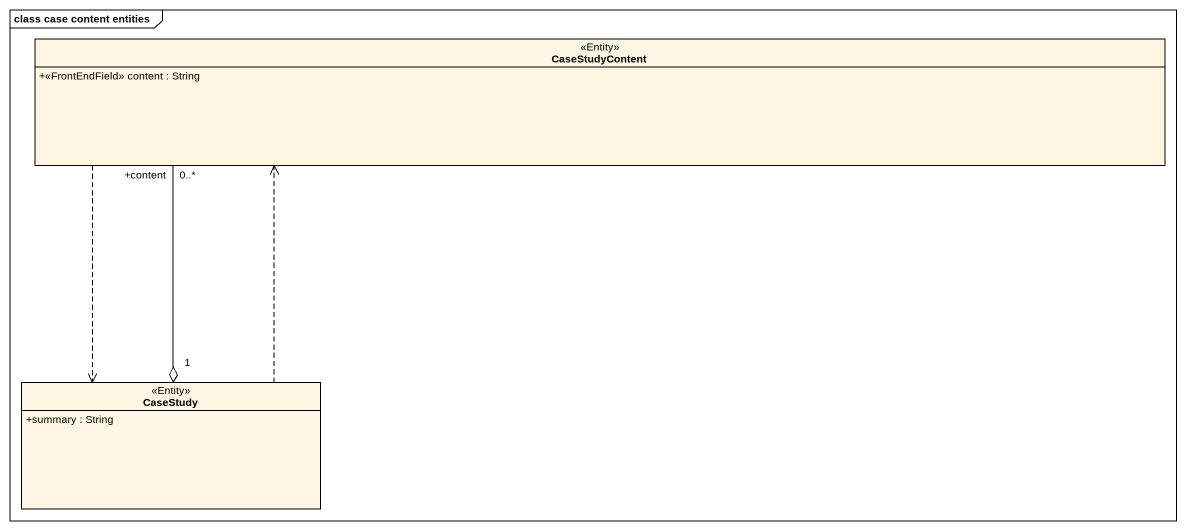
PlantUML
@startuml
mainframe class case content entities
hide circle
hide empty members
skinparam classAttributeIconSize 0
class CaseStudyContent <<Entity>> {
  +<<FrontEndField>> content : String
}
class CaseStudy <<Entity>> {
  +summary : String
}
CaseStudyContent ..> CaseStudy
CaseStudy "1" o-up- "0..*\n+content" CaseStudyContent
CaseStudy .up.> CaseStudyContent
@enduml
